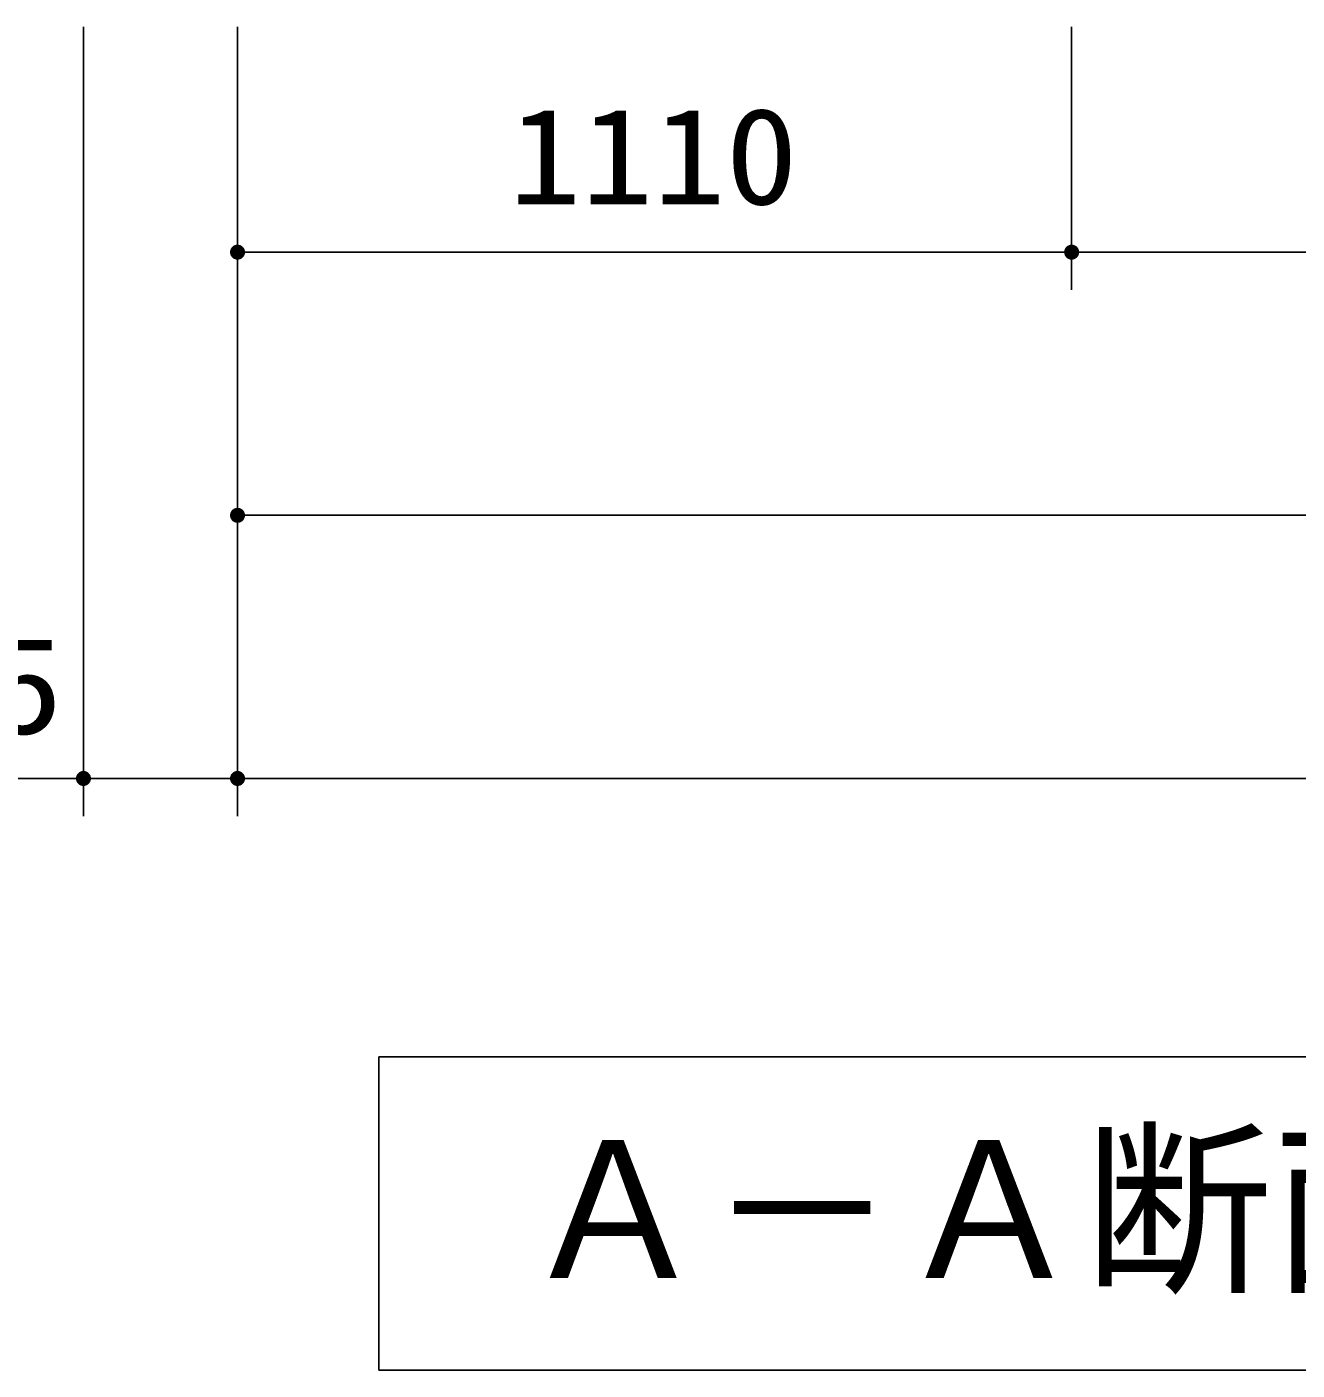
# Model space of a CAD drawing. Units: millimetres, scale not verified. Extents: x -14850 to 14850, y -10500 to 10500.
# Drawn here: x -10293 to -8602, y -7774 to -5987 of the extents above; entities that cross this region are included whole.
import ezdxf
from ezdxf.enums import TextEntityAlignment as Align

# ---------------------------------------------------------------- set-up
doc = ezdxf.new("R2010")
doc.units = ezdxf.units.MM
doc.header["$LTSCALE"] = 50
doc.layers.add('0-1_機器', color=3, linetype='Continuous', lineweight=25)
doc.layers.add('0-2_製作', color=5, linetype='Continuous', lineweight=25)
doc.styles.add('ＭＳ ゴシック', font='')
doc.styles.get('ＭＳ ゴシック').set_extended_font_data('MS Gothic')

msp = doc.modelspace()

# ---------------------------------------------------------------- linework, layer by layer
at = {"layer": '0-1_機器'}
for p, q in [((-9824.19, -7356.83), (-9824.19, -7773.5)), ((-9824.19, -7773.5), (-6490.85, -7773.5))]:
    msp.add_line(p, q, dxfattribs=at)
msp.add_lwpolyline([(-9824.19, -7356.83), (-6490.85, -7356.83), (-6490.85, -7773.5)], dxfattribs=at)
at = {"layer": '0-2_製作', "color": 2}
for p, q in [((-10217.21, -7036.6), (-10217.21, -5986.96)), ((-10012.21, -7036.6), (-10012.21, -5986.96)), ((-8902.21, -6336.6), (-8902.21, -5986.96)), ((-10012.21, -6286.6), (-8902.21, -6286.6)), ((-8902.21, -6286.6), (-7962.21, -6286.6)), ((-10012.21, -6636.6), (-6742.21, -6636.6)), ((-10217.21, -6986.6), (-10553.83, -6986.6)), ((-10217.21, -6986.6), (-10012.21, -6986.6)), ((-10012.21, -6986.6), (-6122.21, -6986.6))]:
    msp.add_line(p, q, dxfattribs=at)
at = {"layer": '0-2_製作'}
for points in [[(-10022.19, -6285.98), (-10012.21, -6286.6), (-10022.21, -6286.6)], [(-10022.21, -6286.6), (-10017.57, -6295.05), (-10022.13, -6287.86)], [(-10022.21, -6286.6), (-10016.47, -6295.65), (-10017.57, -6295.05)], [(-10012.21, -6286.6), (-10016.47, -6295.65), (-10022.21, -6286.6)], [(-10022.03, -6284.73), (-10012.21, -6286.6), (-10022.19, -6285.98)], [(-10022.13, -6287.86), (-10018.58, -6294.31), (-10021.89, -6289.09)], [(-10022.13, -6287.86), (-10017.57, -6295.05), (-10018.58, -6294.31)], [(-10021.72, -6283.51), (-10012.21, -6286.6), (-10022.03, -6284.73)], [(-10021.26, -6282.35), (-10012.21, -6286.6), (-10021.72, -6283.51)], [(-10020.65, -6281.25), (-10012.21, -6286.6), (-10021.26, -6282.35)], [(-10019.91, -6280.23), (-10012.21, -6286.6), (-10020.65, -6281.25)], [(-10019.05, -6279.31), (-10012.21, -6286.6), (-10019.91, -6280.23)], [(-10018.09, -6278.51), (-10012.21, -6286.6), (-10019.05, -6279.31)], [(-10017.03, -6277.84), (-10012.21, -6286.6), (-10018.09, -6278.51)], [(-10017.03, -6277.84), (-10012.21, -6276.6), (-10012.21, -6286.6)], [(-10015.89, -6277.31), (-10012.21, -6276.6), (-10017.03, -6277.84)], [(-10012.21, -6286.6), (-10015.3, -6296.11), (-10016.47, -6295.65)], [(-10014.7, -6276.92), (-10012.21, -6276.6), (-10015.89, -6277.31)], [(-10012.21, -6286.6), (-10014.08, -6296.43), (-10015.3, -6296.11)], [(-10013.46, -6276.68), (-10012.21, -6276.6), (-10014.7, -6276.92)], [(-10012.21, -6286.6), (-10012.84, -6296.58), (-10014.08, -6296.43)], [(-10012.21, -6286.6), (-10012.21, -6296.6), (-10012.84, -6296.58)], [(-10012.21, -6276.6), (-10002.21, -6286.6), (-10012.21, -6286.6)], [(-10011.58, -6276.62), (-10002.21, -6286.6), (-10012.21, -6276.6)], [(-10012.21, -6286.6), (-10010.95, -6296.53), (-10012.21, -6296.6)], [(-10012.21, -6286.6), (-10009.72, -6296.29), (-10010.95, -6296.53)], [(-10012.21, -6286.6), (-10008.53, -6295.9), (-10009.72, -6296.29)], [(-10012.21, -6286.6), (-10007.39, -6295.37), (-10008.53, -6295.9)], [(-10012.21, -6286.6), (-10006.33, -6294.69), (-10007.39, -6295.37)], [(-10002.21, -6286.6), (-10006.33, -6294.69), (-10012.21, -6286.6)], [(-10010.33, -6276.78), (-10002.21, -6286.6), (-10011.58, -6276.62)], [(-10009.12, -6277.09), (-10002.21, -6286.6), (-10010.33, -6276.78)], [(-10007.95, -6277.56), (-10002.21, -6286.6), (-10009.12, -6277.09)], [(-10006.85, -6278.16), (-10002.21, -6286.6), (-10007.95, -6277.56)], [(-10006.85, -6278.16), (-10002.29, -6285.35), (-10002.21, -6286.6)], [(-10005.83, -6278.9), (-10002.29, -6285.35), (-10006.85, -6278.16)], [(-10002.21, -6286.6), (-10005.36, -6293.89), (-10006.33, -6294.69)], [(-10005.83, -6278.9), (-10002.52, -6284.12), (-10002.29, -6285.35)], [(-10004.92, -6279.76), (-10002.52, -6284.12), (-10005.83, -6278.9)], [(-10002.21, -6286.6), (-10004.5, -6292.98), (-10005.36, -6293.89)], [(-10004.92, -6279.76), (-10002.91, -6282.92), (-10002.52, -6284.12)], [(-10004.12, -6280.73), (-10002.91, -6282.92), (-10004.92, -6279.76)], [(-10002.21, -6286.6), (-10003.77, -6291.96), (-10004.5, -6292.98)], [(-10004.12, -6280.73), (-10003.45, -6281.79), (-10002.91, -6282.92)], [(-10002.21, -6286.6), (-10003.16, -6290.86), (-10003.77, -6291.96)], [(-10002.21, -6286.6), (-10002.7, -6289.69), (-10003.16, -6290.86)], [(-10002.21, -6286.6), (-10002.39, -6288.48), (-10002.7, -6289.69)], [(-10002.21, -6286.6), (-10002.23, -6287.23), (-10002.39, -6288.48)], [(-8912.19, -6285.98), (-8902.21, -6286.6), (-8912.21, -6286.6)], [(-8912.21, -6286.6), (-8906.47, -6295.65), (-8912.13, -6287.86)], [(-8912.21, -6286.6), (-8905.3, -6296.11), (-8906.47, -6295.65)], [(-8902.21, -6286.6), (-8905.3, -6296.11), (-8912.21, -6286.6)], [(-8912.03, -6284.73), (-8902.21, -6286.6), (-8912.19, -6285.98)], [(-8912.13, -6287.86), (-8907.57, -6295.05), (-8911.89, -6289.09)], [(-8912.13, -6287.86), (-8906.47, -6295.65), (-8907.57, -6295.05)], [(-8911.72, -6283.51), (-8902.21, -6286.6), (-8912.03, -6284.73)], [(-8911.26, -6282.35), (-8902.21, -6286.6), (-8911.72, -6283.51)], [(-8910.65, -6281.25), (-8902.21, -6286.6), (-8911.26, -6282.35)], [(-8909.91, -6280.23), (-8902.21, -6286.6), (-8910.65, -6281.25)], [(-8909.05, -6279.31), (-8902.21, -6286.6), (-8909.91, -6280.23)], [(-8908.09, -6278.51), (-8902.21, -6286.6), (-8909.05, -6279.31)], [(-8907.03, -6277.84), (-8902.21, -6286.6), (-8908.09, -6278.51)], [(-8907.03, -6277.84), (-8902.21, -6276.6), (-8902.21, -6286.6)], [(-8905.89, -6277.31), (-8902.21, -6276.6), (-8907.03, -6277.84)], [(-8904.7, -6276.92), (-8902.21, -6276.6), (-8905.89, -6277.31)], [(-8902.21, -6286.6), (-8904.08, -6296.43), (-8905.3, -6296.11)], [(-8903.46, -6276.68), (-8902.21, -6276.6), (-8904.7, -6276.92)], [(-8902.21, -6286.6), (-8902.84, -6296.58), (-8904.08, -6296.43)], [(-8902.21, -6286.6), (-8902.21, -6296.6), (-8902.84, -6296.58)], [(-8902.21, -6276.6), (-8892.21, -6286.6), (-8902.21, -6286.6)], [(-8901.58, -6276.62), (-8892.21, -6286.6), (-8902.21, -6276.6)], [(-8902.21, -6286.6), (-8900.95, -6296.53), (-8902.21, -6296.6)], [(-8902.21, -6286.6), (-8899.72, -6296.29), (-8900.95, -6296.53)], [(-8902.21, -6286.6), (-8898.53, -6295.9), (-8899.72, -6296.29)], [(-8902.21, -6286.6), (-8897.39, -6295.37), (-8898.53, -6295.9)], [(-8902.21, -6286.6), (-8896.33, -6294.69), (-8897.39, -6295.37)], [(-8892.21, -6286.6), (-8896.33, -6294.69), (-8902.21, -6286.6)], [(-8900.33, -6276.78), (-8892.21, -6286.6), (-8901.58, -6276.62)], [(-8899.12, -6277.09), (-8892.21, -6286.6), (-8900.33, -6276.78)], [(-8897.95, -6277.56), (-8892.21, -6286.6), (-8899.12, -6277.09)], [(-8897.95, -6277.56), (-8892.29, -6285.35), (-8892.21, -6286.6)], [(-8896.85, -6278.16), (-8892.29, -6285.35), (-8897.95, -6277.56)], [(-8896.85, -6278.16), (-8892.52, -6284.12), (-8892.29, -6285.35)], [(-8895.83, -6278.9), (-8892.52, -6284.12), (-8896.85, -6278.16)], [(-8892.21, -6286.6), (-8895.36, -6293.89), (-8896.33, -6294.69)], [(-8895.83, -6278.9), (-8892.91, -6282.92), (-8892.52, -6284.12)], [(-8894.92, -6279.76), (-8892.91, -6282.92), (-8895.83, -6278.9)], [(-8892.21, -6286.6), (-8894.5, -6292.98), (-8895.36, -6293.89)], [(-8894.92, -6279.76), (-8893.45, -6281.79), (-8892.91, -6282.92)], [(-8894.12, -6280.73), (-8893.45, -6281.79), (-8894.92, -6279.76)], [(-8892.21, -6286.6), (-8893.77, -6291.96), (-8894.5, -6292.98)], [(-8892.21, -6286.6), (-8893.16, -6290.86), (-8893.77, -6291.96)], [(-8892.21, -6286.6), (-8892.7, -6289.69), (-8893.16, -6290.86)], [(-8892.21, -6286.6), (-8892.39, -6288.48), (-8892.7, -6289.69)], [(-8892.21, -6286.6), (-8892.23, -6287.23), (-8892.39, -6288.48)], [(-10021.89, -6289.09), (-10019.5, -6293.45), (-10021.51, -6290.29)], [(-10021.89, -6289.09), (-10018.58, -6294.31), (-10019.5, -6293.45)], [(-10021.51, -6290.29), (-10020.3, -6292.48), (-10020.97, -6291.42)], [(-10021.51, -6290.29), (-10019.5, -6293.45), (-10020.3, -6292.48)], [(-8911.89, -6289.09), (-8908.58, -6294.31), (-8911.51, -6290.29)], [(-8911.89, -6289.09), (-8907.57, -6295.05), (-8908.58, -6294.31)], [(-8911.51, -6290.29), (-8909.5, -6293.45), (-8910.97, -6291.42)], [(-8911.51, -6290.29), (-8908.58, -6294.31), (-8909.5, -6293.45)], [(-8910.97, -6291.42), (-8909.5, -6293.45), (-8910.3, -6292.48)], [(-10017.03, -6627.84), (-10012.21, -6636.6), (-10018.09, -6628.51)], [(-10017.03, -6627.84), (-10012.21, -6626.6), (-10012.21, -6636.6)], [(-10015.89, -6627.31), (-10012.21, -6626.6), (-10017.03, -6627.84)], [(-10014.7, -6626.92), (-10012.21, -6626.6), (-10015.89, -6627.31)], [(-10013.46, -6626.68), (-10012.21, -6626.6), (-10014.7, -6626.92)], [(-10012.21, -6626.6), (-10002.21, -6636.6), (-10012.21, -6636.6)], [(-10011.58, -6626.62), (-10002.21, -6636.6), (-10012.21, -6626.6)], [(-10010.33, -6626.78), (-10002.21, -6636.6), (-10011.58, -6626.62)], [(-10009.12, -6627.09), (-10002.21, -6636.6), (-10010.33, -6626.78)], [(-10007.95, -6627.56), (-10002.21, -6636.6), (-10009.12, -6627.09)], [(-10007.95, -6627.56), (-10002.29, -6635.35), (-10002.21, -6636.6)], [(-10006.85, -6628.16), (-10002.29, -6635.35), (-10007.95, -6627.56)], [(-10022.19, -6635.98), (-10012.21, -6636.6), (-10022.21, -6636.6)], [(-10022.21, -6636.6), (-10016.47, -6645.65), (-10022.13, -6637.86)], [(-10022.21, -6636.6), (-10015.3, -6646.11), (-10016.47, -6645.65)], [(-10012.21, -6636.6), (-10015.3, -6646.11), (-10022.21, -6636.6)], [(-10022.03, -6634.73), (-10012.21, -6636.6), (-10022.19, -6635.98)], [(-10022.13, -6637.86), (-10017.57, -6645.05), (-10021.89, -6639.09)], [(-10022.13, -6637.86), (-10016.47, -6645.65), (-10017.57, -6645.05)], [(-10021.72, -6633.51), (-10012.21, -6636.6), (-10022.03, -6634.73)], [(-10021.89, -6639.09), (-10018.58, -6644.31), (-10021.51, -6640.29)], [(-10021.89, -6639.09), (-10017.57, -6645.05), (-10018.58, -6644.31)], [(-10021.26, -6632.35), (-10012.21, -6636.6), (-10021.72, -6633.51)], [(-10021.51, -6640.29), (-10019.5, -6643.45), (-10020.97, -6641.42)], [(-10021.51, -6640.29), (-10018.58, -6644.31), (-10019.5, -6643.45)], [(-10020.65, -6631.25), (-10012.21, -6636.6), (-10021.26, -6632.35)], [(-10020.97, -6641.42), (-10019.5, -6643.45), (-10020.3, -6642.48)], [(-10019.91, -6630.23), (-10012.21, -6636.6), (-10020.65, -6631.25)], [(-10019.05, -6629.31), (-10012.21, -6636.6), (-10019.91, -6630.23)], [(-10018.09, -6628.51), (-10012.21, -6636.6), (-10019.05, -6629.31)], [(-10012.21, -6636.6), (-10014.08, -6646.43), (-10015.3, -6646.11)], [(-10012.21, -6636.6), (-10012.84, -6646.58), (-10014.08, -6646.43)], [(-10012.21, -6636.6), (-10012.21, -6646.6), (-10012.84, -6646.58)], [(-10012.21, -6636.6), (-10010.95, -6646.53), (-10012.21, -6646.6)], [(-10012.21, -6636.6), (-10009.72, -6646.29), (-10010.95, -6646.53)], [(-10012.21, -6636.6), (-10008.53, -6645.9), (-10009.72, -6646.29)], [(-10012.21, -6636.6), (-10007.39, -6645.37), (-10008.53, -6645.9)], [(-10012.21, -6636.6), (-10006.33, -6644.69), (-10007.39, -6645.37)], [(-10002.21, -6636.6), (-10006.33, -6644.69), (-10012.21, -6636.6)], [(-10006.85, -6628.16), (-10002.52, -6634.12), (-10002.29, -6635.35)], [(-10005.83, -6628.9), (-10002.52, -6634.12), (-10006.85, -6628.16)], [(-10002.21, -6636.6), (-10005.36, -6643.89), (-10006.33, -6644.69)], [(-10005.83, -6628.9), (-10002.91, -6632.92), (-10002.52, -6634.12)], [(-10004.92, -6629.76), (-10002.91, -6632.92), (-10005.83, -6628.9)], [(-10002.21, -6636.6), (-10004.5, -6642.98), (-10005.36, -6643.89)], [(-10004.92, -6629.76), (-10003.45, -6631.79), (-10002.91, -6632.92)], [(-10004.12, -6630.73), (-10003.45, -6631.79), (-10004.92, -6629.76)], [(-10002.21, -6636.6), (-10003.77, -6641.96), (-10004.5, -6642.98)], [(-10002.21, -6636.6), (-10003.16, -6640.86), (-10003.77, -6641.96)], [(-10002.21, -6636.6), (-10002.7, -6639.69), (-10003.16, -6640.86)], [(-10002.21, -6636.6), (-10002.39, -6638.48), (-10002.7, -6639.69)], [(-10002.21, -6636.6), (-10002.23, -6637.23), (-10002.39, -6638.48)], [(-10227.03, -6984.73), (-10217.21, -6986.6), (-10227.19, -6985.98)], [(-10226.72, -6983.51), (-10217.21, -6986.6), (-10227.03, -6984.73)], [(-10226.26, -6982.35), (-10217.21, -6986.6), (-10226.72, -6983.51)], [(-10225.65, -6981.25), (-10217.21, -6986.6), (-10226.26, -6982.35)], [(-10224.91, -6980.23), (-10217.21, -6986.6), (-10225.65, -6981.25)], [(-10224.05, -6979.31), (-10217.21, -6986.6), (-10224.91, -6980.23)], [(-10223.09, -6978.51), (-10217.21, -6986.6), (-10224.05, -6979.31)], [(-10222.03, -6977.84), (-10217.21, -6986.6), (-10223.09, -6978.51)], [(-10222.03, -6977.84), (-10217.21, -6976.6), (-10217.21, -6986.6)], [(-10220.89, -6977.31), (-10217.21, -6976.6), (-10222.03, -6977.84)], [(-10219.69, -6976.92), (-10217.21, -6976.6), (-10220.89, -6977.31)], [(-10218.46, -6976.68), (-10217.21, -6976.6), (-10219.69, -6976.92)], [(-10217.21, -6976.6), (-10207.21, -6986.6), (-10217.21, -6986.6)], [(-10216.58, -6976.62), (-10207.21, -6986.6), (-10217.21, -6976.6)], [(-10215.33, -6976.78), (-10207.21, -6986.6), (-10216.58, -6976.62)], [(-10214.12, -6977.09), (-10207.21, -6986.6), (-10215.33, -6976.78)], [(-10212.95, -6977.56), (-10207.21, -6986.6), (-10214.12, -6977.09)], [(-10212.95, -6977.56), (-10207.29, -6985.35), (-10207.21, -6986.6)], [(-10211.85, -6978.16), (-10207.29, -6985.35), (-10212.95, -6977.56)], [(-10211.85, -6978.16), (-10207.52, -6984.12), (-10207.29, -6985.35)], [(-10210.83, -6978.9), (-10207.52, -6984.12), (-10211.85, -6978.16)], [(-10210.83, -6978.9), (-10207.91, -6982.92), (-10207.52, -6984.12)], [(-10209.92, -6979.76), (-10207.91, -6982.92), (-10210.83, -6978.9)], [(-10209.92, -6979.76), (-10208.45, -6981.79), (-10207.91, -6982.92)], [(-10209.12, -6980.73), (-10208.45, -6981.79), (-10209.92, -6979.76)], [(-10022.03, -6984.73), (-10012.21, -6986.6), (-10022.19, -6985.98)], [(-10021.72, -6983.51), (-10012.21, -6986.6), (-10022.03, -6984.73)], [(-10021.26, -6982.35), (-10012.21, -6986.6), (-10021.72, -6983.51)], [(-10020.65, -6981.25), (-10012.21, -6986.6), (-10021.26, -6982.35)], [(-10019.91, -6980.23), (-10012.21, -6986.6), (-10020.65, -6981.25)], [(-10019.05, -6979.31), (-10012.21, -6986.6), (-10019.91, -6980.23)], [(-10018.09, -6978.51), (-10012.21, -6986.6), (-10019.05, -6979.31)], [(-10017.03, -6977.84), (-10012.21, -6986.6), (-10018.09, -6978.51)], [(-10017.03, -6977.84), (-10012.21, -6976.6), (-10012.21, -6986.6)], [(-10015.89, -6977.31), (-10012.21, -6976.6), (-10017.03, -6977.84)], [(-10014.7, -6976.92), (-10012.21, -6976.6), (-10015.89, -6977.31)], [(-10013.46, -6976.68), (-10012.21, -6976.6), (-10014.7, -6976.92)], [(-10012.21, -6976.6), (-10002.21, -6986.6), (-10012.21, -6986.6)], [(-10011.58, -6976.62), (-10002.21, -6986.6), (-10012.21, -6976.6)], [(-10010.33, -6976.78), (-10002.21, -6986.6), (-10011.58, -6976.62)], [(-10009.12, -6977.09), (-10002.21, -6986.6), (-10010.33, -6976.78)], [(-10007.95, -6977.56), (-10002.21, -6986.6), (-10009.12, -6977.09)], [(-10007.95, -6977.56), (-10002.29, -6985.35), (-10002.21, -6986.6)], [(-10006.85, -6978.16), (-10002.29, -6985.35), (-10007.95, -6977.56)], [(-10006.85, -6978.16), (-10002.52, -6984.12), (-10002.29, -6985.35)], [(-10005.83, -6978.9), (-10002.52, -6984.12), (-10006.85, -6978.16)], [(-10005.83, -6978.9), (-10002.91, -6982.92), (-10002.52, -6984.12)], [(-10004.92, -6979.76), (-10002.91, -6982.92), (-10005.83, -6978.9)], [(-10004.92, -6979.76), (-10003.45, -6981.79), (-10002.91, -6982.92)], [(-10004.12, -6980.73), (-10003.45, -6981.79), (-10004.92, -6979.76)], [(-10227.19, -6985.98), (-10217.21, -6986.6), (-10227.21, -6986.6)], [(-10227.21, -6986.6), (-10221.47, -6995.65), (-10227.13, -6987.86)], [(-10227.21, -6986.6), (-10220.3, -6996.11), (-10221.47, -6995.65)], [(-10217.21, -6986.6), (-10220.3, -6996.11), (-10227.21, -6986.6)], [(-10227.13, -6987.86), (-10222.57, -6995.05), (-10226.89, -6989.09)], [(-10227.13, -6987.86), (-10221.47, -6995.65), (-10222.57, -6995.05)], [(-10226.89, -6989.09), (-10223.58, -6994.31), (-10226.51, -6990.29)], [(-10226.89, -6989.09), (-10222.57, -6995.05), (-10223.58, -6994.31)], [(-10226.51, -6990.29), (-10224.5, -6993.45), (-10225.97, -6991.42)], [(-10226.51, -6990.29), (-10223.58, -6994.31), (-10224.5, -6993.45)], [(-10225.97, -6991.42), (-10224.5, -6993.45), (-10225.3, -6992.48)], [(-10217.21, -6986.6), (-10219.08, -6996.43), (-10220.3, -6996.11)], [(-10217.21, -6986.6), (-10217.84, -6996.58), (-10219.08, -6996.43)], [(-10217.21, -6986.6), (-10217.21, -6996.6), (-10217.84, -6996.58)], [(-10217.21, -6986.6), (-10215.95, -6996.53), (-10217.21, -6996.6)], [(-10217.21, -6986.6), (-10214.72, -6996.29), (-10215.95, -6996.53)], [(-10217.21, -6986.6), (-10213.53, -6995.9), (-10214.72, -6996.29)], [(-10217.21, -6986.6), (-10212.39, -6995.37), (-10213.53, -6995.9)], [(-10217.21, -6986.6), (-10211.33, -6994.69), (-10212.39, -6995.37)], [(-10207.21, -6986.6), (-10211.33, -6994.69), (-10217.21, -6986.6)], [(-10207.21, -6986.6), (-10210.36, -6993.89), (-10211.33, -6994.69)], [(-10207.21, -6986.6), (-10209.5, -6992.98), (-10210.36, -6993.89)], [(-10207.21, -6986.6), (-10208.76, -6991.96), (-10209.5, -6992.98)], [(-10207.21, -6986.6), (-10208.16, -6990.86), (-10208.76, -6991.96)], [(-10207.21, -6986.6), (-10207.7, -6989.69), (-10208.16, -6990.86)], [(-10207.21, -6986.6), (-10207.39, -6988.48), (-10207.7, -6989.69)], [(-10207.21, -6986.6), (-10207.23, -6987.23), (-10207.39, -6988.48)], [(-10022.19, -6985.98), (-10012.21, -6986.6), (-10022.21, -6986.6)], [(-10022.21, -6986.6), (-10016.47, -6995.65), (-10022.13, -6987.86)], [(-10022.21, -6986.6), (-10015.3, -6996.11), (-10016.47, -6995.65)], [(-10012.21, -6986.6), (-10015.3, -6996.11), (-10022.21, -6986.6)], [(-10022.13, -6987.86), (-10017.57, -6995.05), (-10021.89, -6989.09)], [(-10022.13, -6987.86), (-10016.47, -6995.65), (-10017.57, -6995.05)], [(-10021.89, -6989.09), (-10018.58, -6994.31), (-10021.51, -6990.29)], [(-10021.89, -6989.09), (-10017.57, -6995.05), (-10018.58, -6994.31)], [(-10021.51, -6990.29), (-10019.5, -6993.45), (-10020.97, -6991.42)], [(-10021.51, -6990.29), (-10018.58, -6994.31), (-10019.5, -6993.45)], [(-10020.97, -6991.42), (-10019.5, -6993.45), (-10020.3, -6992.48)], [(-10012.21, -6986.6), (-10014.08, -6996.43), (-10015.3, -6996.11)], [(-10012.21, -6986.6), (-10012.84, -6996.58), (-10014.08, -6996.43)], [(-10012.21, -6986.6), (-10012.21, -6996.6), (-10012.84, -6996.58)], [(-10012.21, -6986.6), (-10010.95, -6996.53), (-10012.21, -6996.6)], [(-10012.21, -6986.6), (-10009.72, -6996.29), (-10010.95, -6996.53)], [(-10012.21, -6986.6), (-10008.53, -6995.9), (-10009.72, -6996.29)], [(-10012.21, -6986.6), (-10007.39, -6995.37), (-10008.53, -6995.9)], [(-10012.21, -6986.6), (-10006.33, -6994.69), (-10007.39, -6995.37)], [(-10002.21, -6986.6), (-10006.33, -6994.69), (-10012.21, -6986.6)], [(-10002.21, -6986.6), (-10005.36, -6993.89), (-10006.33, -6994.69)], [(-10002.21, -6986.6), (-10004.5, -6992.98), (-10005.36, -6993.89)], [(-10002.21, -6986.6), (-10003.77, -6991.96), (-10004.5, -6992.98)], [(-10002.21, -6986.6), (-10003.16, -6990.86), (-10003.77, -6991.96)], [(-10002.21, -6986.6), (-10002.7, -6989.69), (-10003.16, -6990.86)], [(-10002.21, -6986.6), (-10002.39, -6988.48), (-10002.7, -6989.69)], [(-10002.21, -6986.6), (-10002.23, -6987.23), (-10002.39, -6988.48)]]:
    msp.add_solid(points, dxfattribs=at)

# ---------------------------------------------------------------- texts
at = {"layer": '0-1_機器', "color": 4, "style": 'ＭＳ ゴシック'}
msp.add_text('Ａ－Ａ断面図', height=183.3, dxfattribs=at).set_placement((-9636.02, -7706.01), align=Align.BOTTOM_LEFT)
at = {"layer": '0-2_製作', "color": 4, "style": 'ＭＳ ゴシック', "width": 1.1}
for s, p in [('1110', (-9650.96, -6261.6)), ('205', (-10532.57, -6965.72))]:
    msp.add_text(s, height=128.4, dxfattribs=at).set_placement(p, align=Align.BOTTOM_LEFT)

doc.saveas('drawing.dxf')
